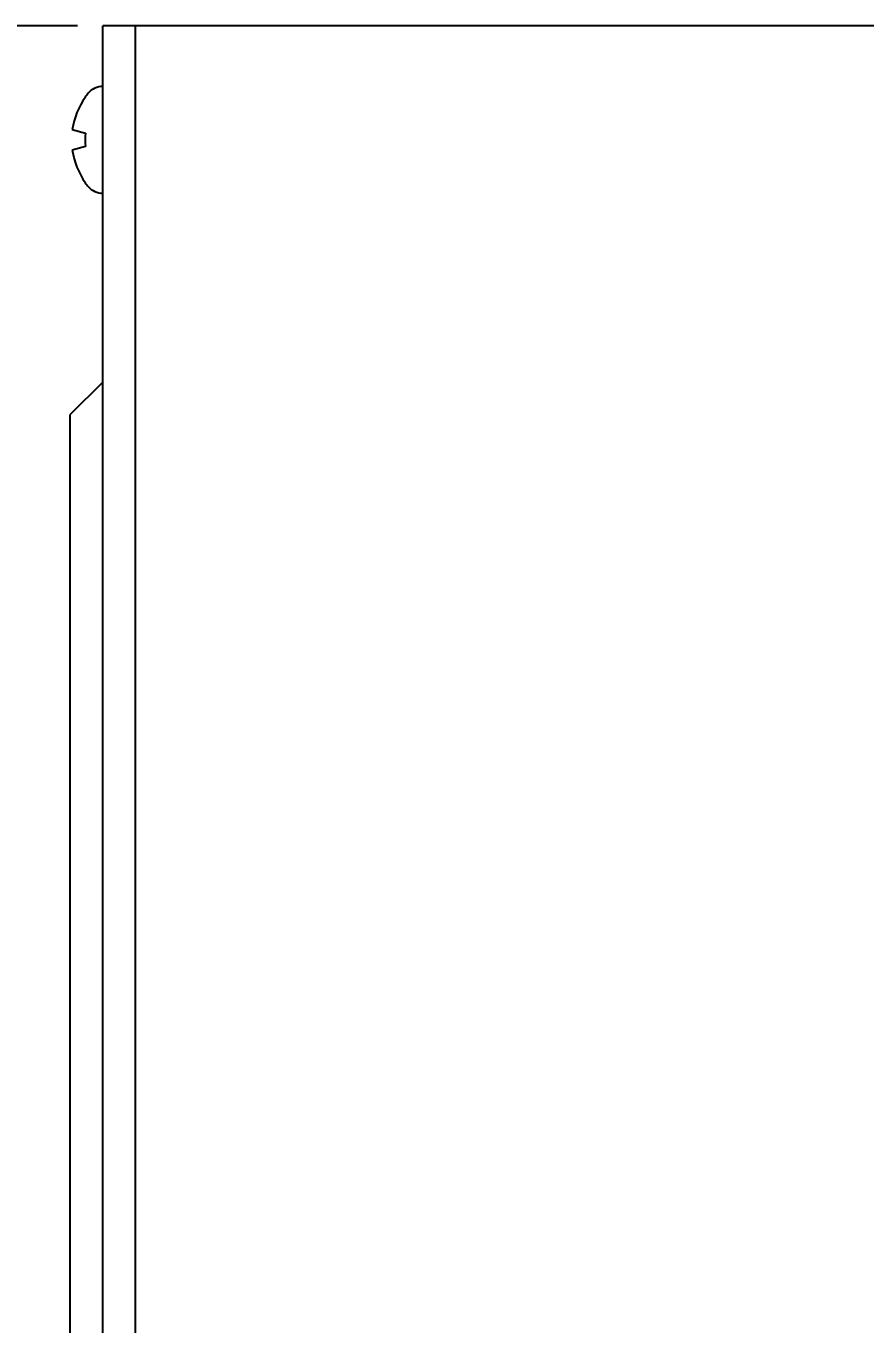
# Model space of a CAD drawing. Header units: inches. Extents: x 0 to 81.1, y 0 to 52.1.
# Drawn here: x 5.201 to 7.263, y 36.462 to 39.652 of the extents above; entities that cross this region are included whole.
import ezdxf

# ---------------------------------------------------------------- set-up
doc = ezdxf.new("R2010")
doc.units = ezdxf.units.IN
doc.header["$MEASUREMENT"] = 0
doc.linetypes.add('SLD-Solid', pattern=[0])
doc.styles.add('SLDTEXTSTYLE0', font='arial.ttf', dxfattribs={"width": 0.948})
doc.dimstyles.new('SLDDIMSTYLE0', dxfattribs={"dimtxt": 0.133472, "dimasz": 0.133472, "dimexe": 0, "dimexo": 0.0625, "dimgap": 0.033368, "dimtad": 0, "dimtih": 1, "dimtoh": 1, "dimdec": 4, "dimrnd": 1e-09, "dimzin": 12, "dimdsep": 46, "dimtxsty": 'SLDTEXTSTYLE0', "dimsah": 1, "dimcen": 0.09, "dimadec": 0, "dimazin": 3, "dimtfac": 1, "dimtdec": 4, "dimtofl": 0, "dimtmove": 0, "dimatfit": 3, "dimfxl": 1, "dimfrac": 2, "dimtolj": 1, "dimtzin": 12, "dimarcsym": 0})

# ---------------------------------------------------------------- blocks, each defined once
blk = doc.blocks.new('*D18')
at = {"color": 0, "linetype": 'SLD-Solid', "lineweight": -2, "transparency": 16777216}
for p, q in [((5.3274, 39.6522), (3.2455, 39.6522)), ((3.2455, 38.5522), (3.2455, 37.2195)), ((3.2455, 34.9522), (3.2455, 36.2848)), ((5.6974, 33.8522), (3.2455, 33.8522))]:
    blk.add_line(p, q, dxfattribs=at)
at = {"color": 0, "linetype": 'SLD-Solid', "transparency": 16777216}
for points in [[(3.0622, 38.5522), (3.4288, 38.5522), (3.2455, 39.6522)], [(3.0622, 34.9522), (3.4288, 34.9522), (3.2455, 33.8522)]]:
    blk.add_solid(points, dxfattribs=at)
at = {"layer": 'Defpoints', "color": 0, "linetype": 'SLD-Solid', "transparency": 16777216}
for p in [(3.2455, 39.6522), (5.3899, 39.6522), (5.7599, 33.8522)]:
    blk.add_point(p, dxfattribs=at)
at = {"color": 0, "linetype": 'SLD-Solid', "lineweight": 18, "transparency": 16777216, "insert": (3.2455, 37.1862), "char_height": 0.85, "attachment_point": 2, "style": 'SLDTEXTSTYLE0'}
blk.add_mtext('\\A1;5.8"', dxfattribs=at)

msp = doc.modelspace()

# ---------------------------------------------------------------- linework, layer by layer
at = {"color": 7, "linetype": 'SLD-Solid', "lineweight": 25}
for p, q in [((5.46986, 39.65217), (5.38986, 39.65217)), ((5.38986, 38.77717), (5.38986, 39.65217)), ((7.37986, 39.65217), (5.46986, 39.65217)), ((5.46986, 38.77717), (5.46986, 39.65217)), ((5.34633, 39.47759), (5.34715, 39.47737)), ((5.31478, 39.39743), (5.34715, 39.38876)), ((5.34715, 39.35558), (5.31478, 39.3469)), ((5.34715, 39.26697), (5.34633, 39.26675)), ((5.38986, 38.77717), (5.30986, 38.69717)), ((5.38986, 35.15717), (5.38986, 38.77717)), ((5.46986, 35.15717), (5.46986, 38.77717)), ((5.30986, 38.33967), (5.30986, 38.69717)), ((5.30986, 35.59467), (5.30986, 38.33967))]:
    msp.add_line(p, q, dxfattribs=at)
for centre, radius, start, end in [((5.38986, 39.45591), 0.04751, 90, 139.08324), ((5.49065, 39.37274), 0.17759, 143.90589, 172.0094), ((5.48647, 39.37217), 0.17536, 139.08324, 143.04825), ((5.51468, 39.37217), 0.16835, 174.34397, 185.65603), ((5.49047, 39.37152), 0.1774, 187.97533, 216.10938), ((5.48647, 39.37217), 0.17536, 216.95175, 220.91676), ((5.38986, 39.28843), 0.04751, 220.91676, 270)]:
    msp.add_arc(centre, radius, start, end, dxfattribs=at)

# ---------------------------------------------------------------- dimensions: what is measured, and where the dimension line sits
at = {"color": 2, "linetype": 'SLD-Solid', "lineweight": 18}
dim = msp.add_linear_dim(base=(3.24551, 39.65217), p1=(5.75986, 33.85217), p2=(5.38986, 39.65217), angle=90, text='<>"', dimstyle='SLDDIMSTYLE0', override={"dimtxt": 0.85, "dimasz": 1.1}, dxfattribs=at)
dim.commit()
dim.dimension.update_dxf_attribs({"geometry": '*D18', "text_midpoint": (3.24551, 36.75217), "dimtype": 160})

doc.saveas('drawing.dxf')
